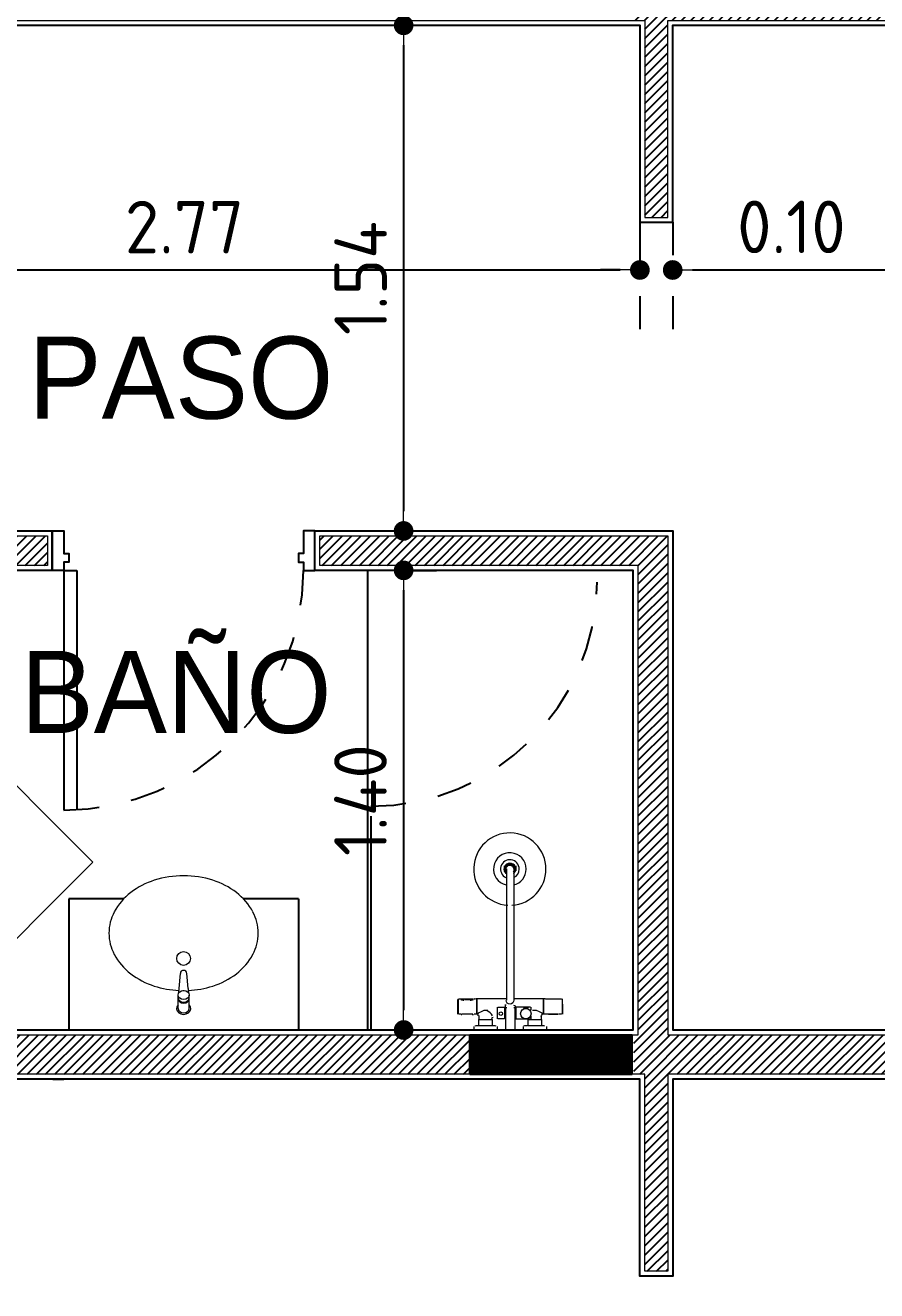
# Model space of a CAD drawing. Extents: x 233 to 569, y -241 to -74.
# Drawn here: x 411.014 to 413.607, y -184.656 to -180.802 of the extents above; entities that cross this region are included whole.
import ezdxf

# ---------------------------------------------------------------- set-up
doc = ezdxf.new("R2010")
doc.units = 0
doc.header["$MEASUREMENT"] = 0
doc.linetypes.add('ACAD_ISO02W100', pattern=[15, 12, -3])
doc.linetypes.add('DOT2', pattern=[0.125, 0, -0.125])
doc.layers.get('0').update_dxf_attribs({"linetype": 'CONTINUOUS', "lineweight": 50})
doc.layers.get('DEFPOINTS').update_dxf_attribs({"linetype": 'CONTINUOUS'})
for name, color, linetype in [('2D PA ABERTURAS CORTE', 1, 'CONTINUOUS'), ('2D PA ARTEFACTOS SANITARIOS', 8, 'CONTINUOUS'), ('2D PA MUROS', 7, 'CONTINUOUS'), ('2D PB MUROS MAMP. HATCH', 10, 'CONTINUOUS'), ('2D PLATEA ESTRUCTURA COLUMNAS HATCH', 92, 'CONTINUOUS')]:
    doc.layers.add(name, color=color, linetype=linetype)
for name, color, linetype, lineweight in [('2D PA ESTRUCTURA COLUMNAS BORDES', 95, 'CONTINUOUS', 9), ('COTAS', 1, 'CONTINUOUS', 9), ('GRAFISMOS', 8, 'CONTINUOUS', 13), ('TEXTOGREEN', 3, 'CONTINUOUS', 40)]:
    doc.layers.add(name, color=color, linetype=linetype, lineweight=lineweight)
doc.styles.add('ARIAL', font='')
doc.styles.get("Standard").update_dxf_attribs({"font": 'bahnschrift.ttf'})
doc.styles.get('ARIAL').set_extended_font_data('DIN')
doc.dimstyles.new('PLANTA', dxfattribs={"dimscale": 0, "dimtxt": 0.16, "dimasz": 0.06, "dimexe": 0.18, "dimexo": 0, "dimgap": 0.05, "dimtad": 1, "dimzin": 0, "dimdsep": 46, "dimtxsty": 'ARIAL', "dimblk1": 'DOT', "dimblk2": 'DOT', "dimsah": 1, "dimcen": 0.09, "dimclrd": 1, "dimclre": 1, "dimclrt": 3, "dimadec": 0, "dimazin": 0, "dimtfac": 1, "dimtofl": 0, "dimtmove": 0, "dimatfit": 3, "dimldrblk": 'DOT', "dimfxl": 0.18, "dimtolj": 1, "dimtzin": 0, "dimarcsym": 0})
pattern_1 = [(45, (-33.139532, 77.621926), (-0.0141421356, 0.0141421356), [])]

# ---------------------------------------------------------------- blocks, each defined once
blk = doc.blocks.new('_DOT')
at = {"color": 0, "linetype": 'ByBlock'}
blk.add_line((-0.5, 0), (-1, 0), dxfattribs=at)
at = {"color": 0, "linetype": 'ByBlock', "const_width": 0.5}
blk.add_lwpolyline([(-0.25, 0, 1), (0.25, 0, 1)], format="xyb", close=True, dxfattribs=at)
blk = doc.blocks.new('*D255')
at = {"layer": 'COTAS', "color": 1, "linetype": 'DOT2', "lineweight": -2, "transparency": 16777216}
for p, q in [((410.111, -181.4387), (410.111, -181.7273)), ((412.8856, -181.4387), (412.8856, -181.7273))]:
    blk.add_line(p, q, dxfattribs=at)
at = {"layer": 'COTAS', "color": 1, "lineweight": -2, "transparency": 16777216}
blk.add_line((410.171, -181.5473), (412.8256, -181.5473), dxfattribs=at)
at = {"layer": 'DEFPOINTS', "color": 0, "transparency": 16777216}
for p in [(410.111, -181.4387), (412.8856, -181.4387), (412.8856, -181.5473)]:
    blk.add_point(p, dxfattribs=at)
at = {"layer": 'COTAS', "color": 1, "lineweight": -2, "transparency": 16777216, "xscale": 0.06, "yscale": 0.06, "zscale": 0.06, "rotation": 180}
blk.add_blockref('_DOT', (410.111, -181.5473), dxfattribs=at)
at = {"layer": 'COTAS', "color": 1, "lineweight": -2, "transparency": 16777216, "xscale": 0.06, "yscale": 0.06, "zscale": 0.06}
blk.add_blockref('_DOT', (412.8856, -181.5473), dxfattribs=at)
at = {"layer": 'COTAS', "color": 3, "transparency": 16777216, "insert": (411.4983, -181.4167), "char_height": 0.16, "attachment_point": 5, "style": 'ARIAL'}
blk.add_mtext('\\A1;2.77', dxfattribs=at)
blk = doc.blocks.new('*D256')
at = {"layer": 'COTAS', "color": 1, "linetype": 'DOT2', "lineweight": -2, "transparency": 16777216}
for p, q in [((412.9856, -181.4021), (412.9856, -181.7273)), ((416.212, -181.4021), (416.212, -181.7273))]:
    blk.add_line(p, q, dxfattribs=at)
at = {"layer": 'COTAS', "color": 1, "lineweight": -2, "transparency": 16777216}
blk.add_line((413.0456, -181.5473), (416.152, -181.5473), dxfattribs=at)
at = {"layer": 'DEFPOINTS', "color": 0, "transparency": 16777216}
for p in [(412.9856, -181.4021), (416.212, -181.4021), (416.212, -181.5473)]:
    blk.add_point(p, dxfattribs=at)
at = {"layer": 'COTAS', "color": 1, "lineweight": -2, "transparency": 16777216, "xscale": 0.06, "yscale": 0.06, "zscale": 0.06, "rotation": 180}
blk.add_blockref('_DOT', (412.9856, -181.5473), dxfattribs=at)
at = {"layer": 'COTAS', "color": 1, "lineweight": -2, "transparency": 16777216, "xscale": 0.06, "yscale": 0.06, "zscale": 0.06}
blk.add_blockref('_DOT', (416.212, -181.5473), dxfattribs=at)
at = {"layer": 'COTAS', "color": 3, "transparency": 16777216, "insert": (414.5988, -181.4158), "char_height": 0.16, "attachment_point": 5, "style": 'ARIAL'}
blk.add_mtext('\\A1;3.23', dxfattribs=at)
blk = doc.blocks.new('*D257')
at = {"layer": 'COTAS', "color": 1, "linetype": 'DOT2', "lineweight": -2, "transparency": 16777216}
for p, q in [((412.8856, -181.4021), (412.8856, -181.7273)), ((412.9856, -181.4021), (412.9856, -181.7273))]:
    blk.add_line(p, q, dxfattribs=at)
at = {"layer": 'COTAS', "color": 1, "lineweight": -2, "transparency": 16777216}
for p, q in [((412.8256, -181.5473), (412.7656, -181.5473)), ((413.0456, -181.5473), (413.5885, -181.5473))]:
    blk.add_line(p, q, dxfattribs=at)
at = {"layer": 'DEFPOINTS', "color": 0, "transparency": 16777216}
for p in [(412.8856, -181.4021), (412.9856, -181.4021), (412.9856, -181.5473)]:
    blk.add_point(p, dxfattribs=at)
at = {"layer": 'COTAS', "color": 1, "lineweight": -2, "transparency": 16777216, "xscale": 0.06, "yscale": 0.06, "zscale": 0.06}
blk.add_blockref('_DOT', (412.8856, -181.5473), dxfattribs=at)
at = {"layer": 'COTAS', "color": 1, "lineweight": -2, "transparency": 16777216, "xscale": 0.06, "yscale": 0.06, "zscale": 0.06, "rotation": 180}
blk.add_blockref('_DOT', (412.9856, -181.5473), dxfattribs=at)
at = {"layer": 'COTAS', "color": 3, "transparency": 16777216, "insert": (413.3471, -181.416), "char_height": 0.16, "attachment_point": 5, "style": 'ARIAL'}
blk.add_mtext('\\A1;0.10', dxfattribs=at)
blk = doc.blocks.new('*D258')
at = {"layer": 'COTAS', "color": 1, "linetype": 'DOT2', "lineweight": -2, "transparency": 16777216}
for p, q in [((412.1659, -180.8021), (412.3459, -180.8021)), ((412.1659, -182.3421), (412.3459, -182.3421))]:
    blk.add_line(p, q, dxfattribs=at)
at = {"layer": 'COTAS', "color": 1, "lineweight": -2, "transparency": 16777216}
blk.add_line((412.1659, -180.8621), (412.1659, -182.2821), dxfattribs=at)
at = {"layer": 'DEFPOINTS', "color": 0, "transparency": 16777216}
for p in [(412.1659, -180.8021), (412.1659, -182.3421), (412.1659, -182.3421)]:
    blk.add_point(p, dxfattribs=at)
at = {"layer": 'COTAS', "color": 1, "lineweight": -2, "transparency": 16777216, "xscale": 0.06, "yscale": 0.06, "zscale": 0.06}
for p, rotation in [((412.1659, -180.8021), 90), ((412.1659, -182.3421), 270)]:
    blk.add_blockref('_DOT', p, dxfattribs=dict(at, rotation=rotation))
at = {"layer": 'COTAS', "color": 3, "transparency": 16777216, "insert": (412.0351, -181.5721), "char_height": 0.16, "attachment_point": 5, "rotation": 90, "style": 'ARIAL'}
blk.add_mtext('\\A1;1.54', dxfattribs=at)
blk = doc.blocks.new('*D259')
at = {"layer": 'COTAS', "color": 1, "linetype": 'DOT2', "lineweight": -2, "transparency": 16777216}
for p, q in [((412.1659, -182.4621), (412.3459, -182.4621)), ((412.1659, -183.8621), (412.3459, -183.8621))]:
    blk.add_line(p, q, dxfattribs=at)
at = {"layer": 'COTAS', "color": 1, "lineweight": -2, "transparency": 16777216}
blk.add_line((412.1659, -182.5221), (412.1659, -183.8021), dxfattribs=at)
at = {"layer": 'DEFPOINTS', "color": 0, "transparency": 16777216}
for p in [(412.1659, -182.4621), (412.1659, -183.8621), (412.1659, -183.8621)]:
    blk.add_point(p, dxfattribs=at)
at = {"layer": 'COTAS', "color": 1, "lineweight": -2, "transparency": 16777216, "xscale": 0.06, "yscale": 0.06, "zscale": 0.06}
for p, rotation in [((412.1659, -182.4621), 90), ((412.1659, -183.8621), 270)]:
    blk.add_blockref('_DOT', p, dxfattribs=dict(at, rotation=rotation))
at = {"layer": 'COTAS', "color": 3, "transparency": 16777216, "insert": (412.0345, -183.1621), "char_height": 0.16, "attachment_point": 5, "rotation": 90, "style": 'ARIAL'}
blk.add_mtext('\\A1;1.40', dxfattribs=at)
blk = doc.blocks.new('*D425')
at = {"layer": 'COTAS', "color": 1, "linetype": 'DOT2', "lineweight": -2, "transparency": 16777216}
for p, q in [((410.8726, -184.012), (411.1312, -184.012)), ((410.8726, -185.522), (411.1312, -185.522))]:
    blk.add_line(p, q, dxfattribs=at)
at = {"layer": 'COTAS', "color": 1, "lineweight": -2, "transparency": 16777216}
blk.add_line((410.9512, -184.072), (410.9512, -185.462), dxfattribs=at)
at = {"layer": 'DEFPOINTS', "color": 0, "transparency": 16777216}
for p in [(410.8726, -184.012), (410.8726, -185.522), (410.9512, -185.522)]:
    blk.add_point(p, dxfattribs=at)
at = {"layer": 'COTAS', "color": 1, "lineweight": -2, "transparency": 16777216, "xscale": 0.06, "yscale": 0.06, "zscale": 0.06}
for p, rotation in [((410.9512, -184.012), 89.99986556923757), ((410.9512, -185.522), 269.9998655692376)]:
    blk.add_blockref('_DOT', p, dxfattribs=dict(at, rotation=rotation))
at = {"layer": 'COTAS', "color": 3, "transparency": 16777216, "insert": (410.8204, -184.767), "char_height": 0.16, "attachment_point": 5, "rotation": 89.9999, "style": 'ARIAL'}
blk.add_mtext('\\A1;1.51', dxfattribs=at)

msp = doc.modelspace()

# ---------------------------------------------------------------- hatches: boundary and pattern name
at = {"layer": '2D PB MUROS MAMP. HATCH'}
h = msp.add_hatch(dxfattribs=at)
h.set_pattern_fill('_USER', color=256, scale=0.02, angle=45, pattern_type=0)
h.set_pattern_definition(pattern_1)
h.paths.add_polyline_path([(416.227, -180.7871), (416.227, -180.5971), (415.3613, -180.5971), (415.3613, -180.4662), (415.0174, -180.4662), (415.0174, -180.6671), (412.8674, -180.6671), (412.8674, -180.7871), (412.9006, -180.7871), (412.9006, -181.3871), (412.9706, -181.3871), (412.9706, -180.7871)])
h = msp.add_hatch(dxfattribs=at)
h.set_pattern_fill('_USER', color=256, scale=0.02, angle=45, pattern_type=0)
h.set_pattern_definition(pattern_1)
h.paths.add_polyline_path([(409.991, -184.6486), (410.111, -184.6486), (410.111, -183.997), (412.3675, -183.997), (412.3675, -183.8771), (410.111, -183.8771), (410.111, -182.4471), (411.0808, -182.4471), (411.0808, -182.3571), (410.111, -182.3571), (410.111, -182.2687), (409.991, -182.2687)])
h = msp.add_hatch(dxfattribs=at)
h.set_pattern_fill('_USER', color=256, scale=0.02, angle=45, pattern_type=0)
h.set_pattern_definition(pattern_1)
h.paths.add_polyline_path([(416.2271, -183.937), (416.227, -183.8771), (412.9706, -183.8771), (412.9706, -182.3571), (411.9108, -182.3571), (411.9108, -182.4471), (412.8806, -182.4471), (412.8806, -183.877), (412.8674, -183.877), (412.8674, -183.997), (412.9006, -183.997), (412.9006, -184.597), (412.9706, -184.597), (412.9706, -183.997), (416.2271, -183.997)])
at = {"layer": '2D PLATEA ESTRUCTURA COLUMNAS HATCH'}
h = msp.add_hatch(dxfattribs=at)
h.set_pattern_fill('NET', color=256, scale=0.002, angle=90)
h.set_pattern_definition([(90, (-33.139532, 77.62192647), (-0.00025, 7e-20), []), (180, (-33.139532, 77.62192647), (-9e-20, -0.00025), [])])
h.paths.add_polyline_path([(412.8619, -183.997), (412.8619, -183.877), (412.3674, -183.877), (412.3674, -183.997)])

# ---------------------------------------------------------------- linework, layer by layer
at = {"layer": '2D PA ABERTURAS CORTE'}
for p, q in [((411.8958, -182.4621), (411.8958, -182.3421)), ((411.1308, -182.4621), (411.1308, -183.1921)), ((411.1708, -182.4621), (411.1708, -183.191)), ((412.0556, -182.4621), (412.0556, -183.8621)), ((412.0656, -183.2108), (412.0656, -183.8621))]:
    msp.add_line(p, q, dxfattribs=at)
for points in [[(411.0958, -182.4621), (411.0958, -182.3421), (411.1308, -182.3421), (411.1308, -182.4112), (411.1458, -182.4112), (411.1458, -182.4371), (411.1308, -182.4371), (411.1308, -182.4621)], [(411.8958, -182.4621), (411.8958, -182.3421), (411.8608, -182.3421), (411.8608, -182.4112), (411.8458, -182.4112), (411.8458, -182.4371), (411.8608, -182.4371), (411.8608, -182.4621)]]:
    msp.add_lwpolyline(points, close=True, dxfattribs=at)
msp.add_lwpolyline([(411.1308, -182.4621), (411.1708, -182.4621)], dxfattribs=at)
at = {"layer": '2D PA ABERTURAS CORTE', "linetype": 'ACAD_ISO02W100', "ltscale": 0.009}
for centre, radius, start, end in [((411.1308, -182.4621), 0.73, 270, 0), ((412.0656, -182.4908), 0.69, 269.9994, 359.3928)]:
    msp.add_arc(centre, radius, start, end, dxfattribs=at)
at = {"layer": '2D PA ARTEFACTOS SANITARIOS'}
for p, q in [((411.1458, -183.4621), (411.1458, -183.8621)), ((411.3141, -183.4621), (411.1458, -183.4621)), ((411.8458, -183.4621), (411.6775, -183.4621)), ((411.8458, -183.4621), (411.8458, -183.8621))]:
    msp.add_line(p, q, dxfattribs=at)
at = {"layer": '2D PA ARTEFACTOS SANITARIOS', "color": 253, "lineweight": 18}
for p, q in [((411.4824, -183.7362), (411.486, -183.6902)), ((411.5093, -183.7362), (411.5057, -183.6902)), ((411.4788, -183.7965), (411.4788, -183.7557)), ((411.5128, -183.7965), (411.5128, -183.7557))]:
    msp.add_line(p, q, dxfattribs=at)
at = {"layer": '2D PA ARTEFACTOS SANITARIOS', "lineweight": 20}
msp.add_line((412.5348, -183.7947), (412.5347, -183.7947), dxfattribs=at)
msp.add_line((412.5348, -183.7947), (412.5347, -183.7947), dxfattribs=at)
for points in [[(412.4959, -183.4819, 0.397497), (412.5996, -183.372, 2.319471), (412.4832, -183.4819, 2.319471)], [(412.5011, -183.4204, 0.347263), (412.5393, -183.372, 2.064043), (412.478, -183.4204)], [(412.5014, -183.398, 0.293798), (412.5181, -183.372, 1.832083), (412.4777, -183.398)], [(412.501, -183.3859, 0.117087), (412.506, -183.3792, 0.208525), (412.506, -183.3649, 0.654932), (412.4731, -183.3649, 0.208525), (412.4731, -183.3792, 0.117087), (412.478, -183.3859)], [(412.4836, -183.3596, 0.438061), (412.4778, -183.3792, -1.788928), (412.5014, -183.379, 0.438061), (412.4955, -183.3596)], [(412.5003, -183.3806, 0.169692), (412.5033, -183.372, 1.408932), (412.4788, -183.3806)], [(412.4779, -183.372, -0.999894), (412.5012, -183.371), (412.5012, -183.4112), (412.5012, -183.7287), (412.5012, -183.771, -0.999894), (412.4779, -183.7721)], [(412.3805, -183.7668), (412.3827, -183.7668, 0.016347), (412.3852, -183.7668, -0.027458), (412.3828, -183.7668)], [(412.3813, -183.7668, 0.004284), (412.3813, -183.7668, 0.008508), (412.3814, -183.7668, 0.00759), (412.3814, -183.7668, 0.009674), (412.3814, -183.7668)], [(412.5011, -183.7864, -0.007847), (412.5054, -183.788), (412.5054, -183.7944)], [(412.597, -183.7668, -0.030393), (412.5943, -183.7668), (412.5922, -183.7668), (412.5922, -183.8134), (412.5922, -183.7668), (412.5012, -183.7668)], [(412.5311, -183.7958, -0.022926), (412.5329, -183.7965), (412.5329, -183.7944, -0.03892), (412.5356, -183.7946, 0.022699), (412.5332, -183.7951)], [(412.5417, -183.7947, -0.022625), (412.5433, -183.7952, 0.03892), (412.5411, -183.7946, 0.021813), (412.539, -183.7944, 0.021712), (412.5369, -183.7944, 0.021813), (412.5353, -183.7946)], [(412.5454, -183.7958, 0.022926), (412.5435, -183.7944), (412.5456, -183.7944)], [(412.6491, -183.7687, -0.011263), (412.6494, -183.8134), (412.6494, -183.7668)], [(412.3901, -183.8155, -0.410872), (412.3954, -183.8198), (412.3954, -183.8303), (412.4356, -183.8303), (412.4356, -183.8282)], [(412.607, -183.8134), (412.604, -183.8135, 0.020737), (412.6007, -183.8134), (412.5922, -183.8134), (412.5901, -183.8134), (412.588, -183.8113), (412.5795, -183.8071), (412.571, -183.8028), (412.5583, -183.8028)]]:
    msp.add_lwpolyline(points, format="xyb", dxfattribs=at)
for points in [[(412.4737, -183.3773), (412.4737, -183.3731), (412.4737, -183.3668), (412.4737, -183.3625)], [(412.48, -183.771), (412.48, -183.7287), (412.48, -183.4112), (412.48, -183.371)], [(412.497, -183.3583), (412.4948, -183.3583), (412.4864, -183.3583), (412.4843, -183.3583)], [(412.5075, -183.3625), (412.5075, -183.3668), (412.5075, -183.3731), (412.5075, -183.3773)], [(412.3318, -183.7668), (412.3318, -183.8134)], [(412.334, -183.7668), (412.3424, -183.7668), (412.3784, -183.7668)], [(412.3509, -183.769), (412.37, -183.769)], [(412.48, -183.7668), (412.389, -183.7668), (412.389, -183.8134), (412.389, -183.7668), (412.3869, -183.7668)], [(412.4504, -183.7922), (412.4504, -183.8282)], [(412.4525, -183.7922), (412.4737, -183.7922), (412.4737, -183.8282), (412.4525, -183.8282)], [(412.4737, -183.7922), (412.4737, -183.8282)], [(412.4737, -183.7965), (412.4737, -183.8007)], [(412.4758, -183.7944), (412.4758, -183.788)], [(412.48, -183.7944), (412.4758, -183.7944), (412.4758, -183.8621)], [(412.5054, -183.8621), (412.5054, -183.7944), (412.5012, -183.7944)], [(412.5075, -183.7922), (412.5075, -183.8282)], [(412.552, -183.7922), (412.5075, -183.7922), (412.5075, -183.8282), (412.552, -183.8282)], [(412.552, -183.8007), (412.5541, -183.8007), (412.5541, -183.7986), (412.5541, -183.7922)], [(412.5922, -183.7732), (412.5922, -183.7753)], [(412.5986, -183.7668), (412.6472, -183.7668)], [(412.3424, -183.8134), (412.334, -183.8134)], [(412.3763, -183.8134), (412.3742, -183.8134), (412.3467, -183.8134), (412.3445, -183.8134)], [(412.4229, -183.8028), (412.4102, -183.8028), (412.4017, -183.8071), (412.3932, -183.8113), (412.3911, -183.8134), (412.389, -183.8134), (412.3805, -183.8134)], [(412.4356, -183.8303), (412.4356, -183.8494), (412.3954, -183.8494), (412.3954, -183.8303)], [(412.5456, -183.8282), (412.5456, -183.8303), (412.5859, -183.8303), (412.5859, -183.8198)], [(412.5859, -183.8303), (412.5859, -183.8494), (412.5456, -183.8494), (412.5456, -183.8303)], [(412.5541, -183.8282), (412.5541, -183.824), (412.5541, -183.8198), (412.552, -183.8198)], [(412.5922, -183.8049), (412.5922, -183.8071)], [(412.607, -183.8134), (412.6345, -183.8134), (412.607, -183.8134)], [(412.6472, -183.8134), (412.6388, -183.8134)], [(412.3805, -183.8621), (412.3805, -183.8515)], [(412.4165, -183.8621), (412.4165, -183.8621)], [(412.4504, -183.8515), (412.4504, -183.8621)], [(412.5308, -183.8621), (412.5308, -183.8515)], [(412.6007, -183.8515), (412.6007, -183.8621)]]:
    msp.add_lwpolyline(points, dxfattribs=at)
msp.add_lwpolyline([(412.6367, -183.8134), (412.6345, -183.8134, -0.020697)], format="xyb", close=True, dxfattribs=at)
at = {"layer": '2D PA ARTEFACTOS SANITARIOS', "color": 253, "lineweight": 18}
msp.add_circle((411.4958, -183.6442), 0.021, dxfattribs=at)
at = {"layer": '2D PA ARTEFACTOS SANITARIOS', "lineweight": 20}
for centre, radius in [((412.5382, -183.8124), 0.0159), ((412.462, -183.8124), 0.00529)]:
    msp.add_circle(centre, radius, dxfattribs=at)
for centre, radius, start, end in [((412.4788, -183.3656), 0.00724, 149.2012, 158.3136), ((412.4895, -183.372), 0.0159, 12.0717, 167.9283), ((412.4895, -183.372), 0.0159, 192.0635, 225.3446), ((412.4895, -183.372), 0.0159, 314.6554, 347.9365), ((412.5001, -183.3657), 0.00745, 21.3499, 30.9283), ((412.479, -183.3763), 0.00745, 201.3497, 210.9284), ((412.5003, -183.3763), 0.00724, 329.2012, 338.3136), ((413.3259, -183.7912), 0.9961, 178.7094, 181.2906), ((412.3498, -183.7467), 0.0244, 246.738, 269.9989), ((412.3689, -183.7467), 0.0244, 270.0011, 293.262), ((412.3836, -183.7526), 0.0163, 266.0208, 267.9535), ((412.4896, -183.9124), 0.1265, 95.2863, 97.0846), ((412.5324, -183.7946), 0.000686, 286.376, 291.6767), ((412.5324, -183.7946), 0.000686, 286.376, 291.6767), ((412.5324, -183.7946), 0.000686, 286.376, 291.6767), ((412.5324, -183.7946), 0.000686, 286.376, 291.6767), ((412.5387, -183.8144), 0.0201, 102.3541, 103.8399), ((412.5384, -183.8138), 0.0195, 94.2852, 96.8053), ((412.5384, -183.8138), 0.0195, 94.2852, 96.8053), ((412.5384, -183.8138), 0.0195, 94.2852, 96.8053), ((412.5384, -183.8138), 0.0195, 94.2852, 96.8053), ((412.5384, -183.8138), 0.0195, 94.2852, 96.8053), ((412.5381, -183.8138), 0.0195, 83.1947, 85.7148), ((412.5381, -183.8138), 0.0195, 83.1947, 85.7148), ((412.5385, -183.8112), 0.0168, 75.8998, 78.8657), ((412.5385, -183.8112), 0.0168, 75.8998, 78.8657), ((412.5385, -183.8112), 0.0168, 75.8998, 78.8657), ((412.538, -183.8133), 0.0189, 76.0591, 78.8556), ((412.538, -183.8133), 0.0189, 76.0591, 78.8556), ((412.5385, -183.8112), 0.0168, 75.8998, 78.8657), ((412.5386, -183.8112), 0.0168, 70.3559, 71.9942), ((412.5386, -183.8112), 0.0168, 70.3559, 71.9942), ((412.5386, -183.8112), 0.0168, 70.3559, 71.9942), ((412.5379, -183.8132), 0.0189, 69.3469, 71.9563), ((412.3472, -183.8454), 0.0298, 99.0722, 101.4159), ((412.3456, -183.84), 0.0244, 94.4313, 99.18), ((412.3731, -183.84), 0.0244, 80.82, 85.5687), ((412.3737, -183.8453), 0.0297, 78.5648, 80.9125), ((412.407, -183.8335), 0.0328, 26.0887, 65.8844), ((412.4387, -183.8293), 0.00529, 91.0452, 178.3359), ((412.5403, -183.8293), 0.00538, 1.3965, 8.962), ((412.589, -183.8208), 0.00529, 89.8788, 179.6727), ((412.4157, -184.8587), 1.0093, 91.1518, 91.8758), ((412.4152, -184.8587), 1.0093, 88.1242, 88.8482), ((412.5639, -184.8587), 1.0093, 91.1518, 91.8758), ((412.5634, -184.8587), 1.0093, 88.1242, 88.8482)]:
    msp.add_arc(centre, radius, start, end, dxfattribs=at)
at = {"layer": '2D PA ARTEFACTOS SANITARIOS', "color": 253, "lineweight": 18}
for centre, radius, start, end in [((411.4771, -183.6282), 0.2331, 107.6732, 127.5686), ((411.4958, -183.687), 0.2948, 90, 107.6732), ((411.4958, -183.687), 0.2948, 72.3268, 90), ((411.5145, -183.6282), 0.2331, 52.4314, 72.3268), ((411.4484, -183.5909), 0.1861, 127.5686, 151.6985), ((411.5432, -183.5909), 0.1861, 28.3015, 52.4314), ((411.4043, -183.5672), 0.136, 151.6985, 180), ((411.5873, -183.5672), 0.136, 360, 28.3015), ((411.4043, -183.5672), 0.136, 180, 208.3015), ((411.5873, -183.5672), 0.136, 331.6985, 0), ((411.4484, -183.5434), 0.1861, 208.3015, 232.4314), ((411.5432, -183.5434), 0.1861, 307.5686, 331.6985), ((411.4771, -183.5061), 0.2331, 232.4314, 252.3268), ((411.5145, -183.5061), 0.2331, 287.6732, 307.5686), ((411.4958, -183.4473), 0.2948, 252.3268, 267.2657), ((411.3101, -183.7198), 0.173, 350.0616, 354.5657), ((411.4958, -183.4473), 0.2948, 269.6352, 270), ((411.4958, -183.4473), 0.2948, 270, 270.3648), ((411.6815, -183.7198), 0.173, 185.4343, 189.9384), ((411.4958, -183.4473), 0.2948, 272.7343, 287.6732)]:
    msp.add_arc(centre, radius, start, end, dxfattribs=at)
for centre, major_axis, ratio, start_param, end_param in [((411.4958, -183.6902), (-0.00987, 0), 0.976789, 3.141593, 6.283185), ((411.4958, -183.7965), (0.022, 0), 0.818286, 2.453923, 6.970855), ((411.4958, -183.7635), (0.017, 0), 0.803241, 3.141593, 6.283185), ((411.4958, -183.7664), (0.017, 0), 0.803241, 3.141593, 6.283185), ((411.4958, -183.7965), (0.017, 0), 0.785483, 3.141593, 6.283185)]:
    msp.add_ellipse(centre, major_axis=major_axis, ratio=ratio, start_param=start_param, end_param=end_param, dxfattribs=at)
msp.add_ellipse((411.4958, -183.7557), major_axis=(0.017, 0), ratio=0.803241, dxfattribs=at)
at = {"layer": '2D PA ESTRUCTURA COLUMNAS BORDES'}
msp.add_lwpolyline([(412.8619, -183.997), (412.3675, -183.997), (412.3675, -183.877), (412.8619, -183.877)], close=True, dxfattribs=at)
at = {"layer": '2D PA MUROS'}
msp.add_lwpolyline([(409.976, -181.4537), (410.126, -181.4537), (410.126, -180.8021), (412.8856, -180.8021), (412.8856, -181.4021), (412.9856, -181.4021), (412.9856, -180.8021), (416.212, -180.8021), (416.212, -181.6521), (416.512, -181.6521), (416.512, -180.5821), (415.3763, -180.5821), (415.3763, -180.4512), (415.0025, -180.4512), (415.0024, -180.6521), (409.976, -180.6521)], close=True, dxfattribs=at)
msp.add_lwpolyline([(416.2121, -184.012), (412.9856, -184.012), (412.9856, -184.612), (412.8856, -184.612), (412.8856, -184.012), (410.126, -184.012), (410.126, -184.6636), (409.976, -184.6636), (409.976, -182.2537), (410.126, -182.2537), (410.126, -182.3421), (411.0958, -182.3421), (411.0958, -182.4621), (410.126, -182.4621), (410.126, -183.8621), (412.8656, -183.8621), (412.8656, -182.4621), (411.8958, -182.4621), (411.8958, -182.3421), (412.9856, -182.3421), (412.9856, -183.8621), (416.212, -183.8621)], dxfattribs=at)
at = {"layer": 'COTAS'}
msp.add_lwpolyline([(410.8306, -183.7394), (411.2195, -183.3505), (410.8306, -182.9616), (410.4417, -183.3505)], close=True, dxfattribs=at)
at = {"layer": 'GRAFISMOS'}
msp.add_lwpolyline([(409.991, -181.4387), (410.111, -181.4387), (410.111, -180.7871), (412.9006, -180.7871), (412.9006, -181.3871), (412.9706, -181.3871), (412.9706, -180.7871), (416.227, -180.7871), (416.227, -181.6371), (416.497, -181.6371), (416.497, -180.5971), (415.3613, -180.5971), (415.3613, -180.4662), (415.0174, -180.4662), (415.0174, -180.6671), (409.991, -180.6671)], close=True, dxfattribs=at)
msp.add_lwpolyline([(416.2271, -183.997), (412.9706, -183.997), (412.9706, -184.597), (412.9006, -184.597), (412.9006, -183.997), (410.111, -183.997), (410.111, -184.6486), (409.991, -184.6486), (409.991, -182.2687), (410.111, -182.2687), (410.111, -182.3571), (411.0808, -182.3571), (411.0808, -182.4471), (410.111, -182.4471), (410.111, -183.8771), (412.8806, -183.8771), (412.8806, -182.4471), (411.9108, -182.4471), (411.9108, -182.3571), (412.9706, -182.3571), (412.9706, -183.8771), (416.227, -183.8771)], dxfattribs=at)

# ---------------------------------------------------------------- texts
at = {"layer": 'TEXTOGREEN'}
for s, p in [('PASO', (411.0231, -182.0001)), ('BAÑO', (410.9991, -182.9573))]:
    msp.add_text(s, height=0.25, dxfattribs=at).set_placement(p)

# ---------------------------------------------------------------- dimensions: what is measured, and where the dimension line sits
at = {"layer": 'COTAS'}
for p1, p2, distance, picture, middle in [((412.1659, -180.8021), (412.1659, -182.3421), 0, '*D258', (412.0351, -181.5721)), ((410.111, -181.4387), (412.8856, -181.4387), -0.1087, '*D255', (411.4983, -181.4167)), ((412.8856, -181.4021), (412.9856, -181.4021), -0.1453, '*D257', (413.3471, -181.416)), ((412.9856, -181.4021), (416.212, -181.4021), -0.1453, '*D256', (414.5988, -181.4158)), ((412.1659, -182.4621), (412.1659, -183.8621), 0, '*D259', (412.0345, -183.1621)), ((410.8726, -184.012), (410.8726, -185.522), 0.0786, '*D425', (410.8204, -184.767))]:
    dim = msp.add_aligned_dim(p1=p1, p2=p2, distance=distance, dimstyle='PLANTA', override={"dimscale": 1}, dxfattribs=at)
    dim.commit()
    dim.dimension.update_dxf_attribs({"geometry": picture, "text_midpoint": middle})

doc.saveas('drawing.dxf')
